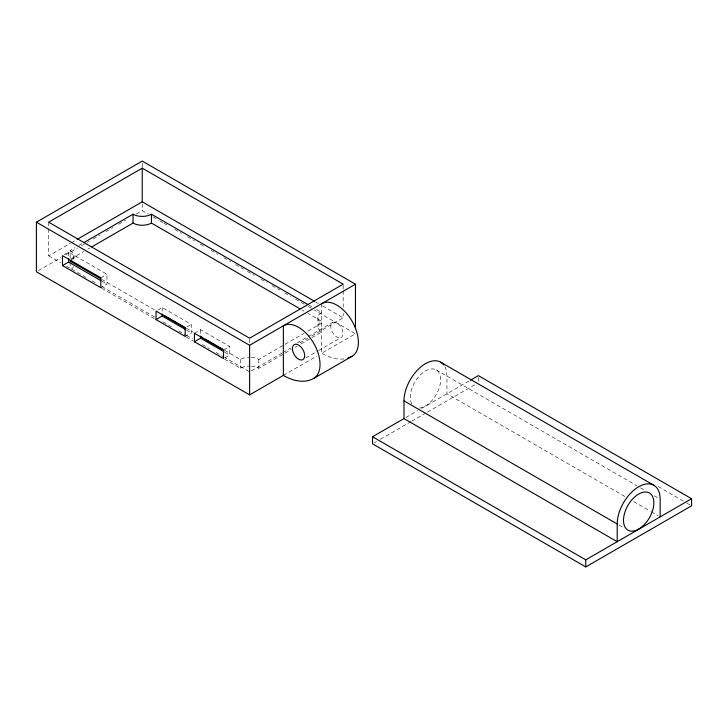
<?xml version="1.0" encoding="UTF-8"?>
<svg xmlns="http://www.w3.org/2000/svg" width="728" height="728" viewBox="0 0 728 728"><rect width="100%" height="100%" fill="white"/><g stroke="black" fill="none" stroke-linecap="round" stroke-linejoin="round"><path stroke-width="0.55" stroke-dasharray="3.64 2.73" d="M48.676 228.911L48.676 255.837L70.343 243.325M71.326 242.752L76.249 239.912M70.143 258.267L70.143 250.523L75.057 247.684M78.988 245.418L81.936 243.716M64.228 254.645L68.614 252.116L106.961 274.256L106.961 284.175L100.828 287.715M38.356 270.643L60.897 257.63M65.802 254.8L77.559 248.011M81.481 245.746L86.377 242.915M87.36 242.351L89.326 241.223M93.239 238.957L100.1 234.998M105.979 231.604L112.84 227.646M118.719 224.251L125.58 220.284M136.363 214.059L142.242 210.665L148.139 214.068M71.126 258.813L83.902 251.433M87.833 249.167L89.799 248.03M70.407 260.242L76.549 256.693M100.828 277.796L106.961 274.256M157.803 310.083L162.18 307.553L191.328 324.379L191.328 332.887L185.194 336.427M186.95 326.908L191.328 324.379M194.394 333.233L200.537 329.693L229.675 346.519L229.675 355.027L223.542 358.567M223.542 350.068L229.675 346.519M251.315 357.311A13.013 7.517 0 0 1 258.822 359.45L304.022 333.351M307.953 331.085L321.712 323.141A13.013 7.517 0 0 1 321.712 312.512L315.806 309.109M297.179 342.879L332.578 322.44M282.118 353.089L249.622 371.853L224.998 357.63M283.11 352.516L290.991 347.966M299.854 342.852L307.735 338.302M311.675 336.027L343.188 317.827L343.188 313.34M251.315 366.175A13.013 7.517 0 0 1 258.822 368.304L291.255 349.586M295.186 347.32L297.151 346.182M301.083 343.916L310.901 338.238M311.884 337.674L321.712 331.995A13.013 7.517 0 0 1 321.712 321.366L307.935 313.413M305.824 357.921L317.626 351.105M318.609 350.541L341.223 337.483A8.681 5.014 60 0 0 338.502 324.051A8.681 5.014 60 0 0 330.967 328.346A8.681 5.014 60 0 0 341.223 337.483M283.365 375.393L316.798 356.092M321.712 303.658L321.712 353.253L355.464 333.77L314.196 309.946M405.933 417.463L417.654 410.692M421.558 408.444L469.533 380.744M374.501 442.697L376.458 441.559M380.38 439.303L410.756 421.758M411.739 421.194L426.444 412.703M427.418 412.139L475.439 384.42M343.998 358.922C336.172 359.841 328.41 357.102 321.712 353.253M658.194 486.531L685.703 502.42M686.686 502.984L691.6 505.824M436.245 369.906L636.691 485.631M640.504 487.833L645.536 490.736M654.263 495.777L659.168 498.607M315.606 301.902L318.564 303.612M322.504 305.887L343.188 317.827M308.918 305.123L311.875 306.834M153.053 216.908L158.95 220.311M159.933 220.875L162.881 222.577M163.864 223.15L168.769 225.989M174.665 229.393L181.545 233.36M187.442 236.764L194.321 240.731M200.218 244.135L205.123 246.974M211.02 250.377L217.899 254.345M223.796 257.748L230.676 261.725M235.59 264.564L243.452 269.096M247.374 271.371L254.254 275.339M261.134 279.306L267.03 282.71M271.944 285.549L279.807 290.09M284.712 292.929L290.609 296.332M295.523 299.163L304.368 304.268M308.299 306.543L313.213 309.373M302.029 310.01L303.995 311.138M624.779 496.469L446.937 393.784L446.937 376.076A30.367 17.536 -60 0 0 444.926 366.757M633.624 501.574L650.332 511.22M651.314 511.784L658.185 515.752M619.046 525.043L622.977 527.309M101.638 279.334L155.774 310.583M186.286 328.201L193.175 332.177M224.67 350.359L240.413 359.45A13.013 7.517 0 0 1 249.622 357.248M102.047 281.336L106.961 284.175M186.468 330.075L191.328 332.887M224.825 352.216L229.675 355.027M48.676 255.837L60.488 262.662M66.403 266.075L88.07 278.578M92.01 280.853L95.95 283.128M101.865 286.541L155.055 317.253M162.936 321.803L171.799 326.927M178.697 330.903L185.594 334.889M186.577 335.453L192.483 338.866M202.339 344.553L209.236 348.53M216.125 352.516L224.006 357.066M101.638 288.188L154.791 318.873M186.286 337.055L193.175 341.032M224.67 359.213L240.413 368.304A13.013 7.517 0 0 1 249.622 366.111M478.378 377.659L478.378 381.709M343.188 285.294L343.188 289.78M343.188 290.909L343.188 307.735M317.899 317.827L317.899 326.681M258.822 359.45L258.822 368.304M249.622 339.321L249.622 342.688M240.413 359.45L240.413 368.304M200.537 329.693L200.537 335.007M162.18 307.553L162.18 313.932M142.242 163.327L142.242 167.84M142.242 203.904L142.242 210.665M73.956 255.837L73.956 260.26M70.143 262.253L70.143 268.896M68.614 252.116L68.614 257.621M48.676 222.177L48.676 227.791M411.784 403.985A21.476 12.403 -60 0 1 422.977 372.609A21.476 12.403 -60 0 1 440.531 381.882A21.476 12.403 -60 0 1 419.464 408.044M73.519 266.639A13.013 7.517 0 0 1 71.271 269.269M70.143 250.523A13.013 7.517 0 0 1 72.973 258.713"/><path stroke-width="1.09" d="M321.712 303.658A30.367 17.536 60 0 1 352.088 321.194A30.367 17.536 60 0 1 352.088 356.265L313.741 378.405C304.158 383.874 292.292 380.644 283.365 375.393L249.622 394.876L36.4 271.772L36.4 222.177L142.242 161.07L355.464 284.175L355.464 328.137M142.242 168.159L48.676 222.177L249.622 338.192L343.188 284.175L142.242 168.159L142.242 201.811L314.623 301.337M77.232 239.339L142.242 201.811M83.902 242.579L133.042 214.214A13.013 7.517 0 0 0 151.442 214.214L307.935 304.559M91.764 246.892L133.042 223.068A13.013 7.517 0 0 0 151.442 223.068L300.063 308.872M62.481 265.574L100.828 287.715L100.828 277.796L62.481 255.655L62.481 265.574L68.614 262.034L101.065 280.771M156.047 319.601L185.194 336.427L185.194 327.928L156.047 311.093L156.047 319.601L162.18 316.052L185.504 329.52M194.394 341.741L223.542 358.567L223.542 350.068L194.394 333.233L194.394 341.741L200.537 338.192L223.851 351.66M36.4 222.177L249.622 345.281L355.464 284.175M470.515 380.171L478.378 375.63L691.6 498.735L691.6 505.824L585.758 566.93L372.536 443.825L372.536 436.745L403.985 418.582L617.207 541.687L617.207 523.978A30.367 17.536 -60 0 1 638.674 486.777A30.367 17.536 -60 0 1 660.15 499.18L660.15 516.889M372.536 436.745L585.758 559.841L691.6 498.735M352.015 356.301L349.103 357.675M348.748 357.803L347.638 358.167M440.649 362.171L653.862 485.276M442.615 363.645A30.367 17.536 -60 0 0 418.646 368.896A30.367 17.536 -60 0 0 403.985 400.873L617.207 523.978M100.655 278.76L70.143 261.152A13.013 7.517 0 0 0 71.271 260.406M163.645 315.133L185.303 327.627M201.046 336.718L203.012 337.856M204.987 338.993L222.695 349.222M585.758 559.841L585.758 566.93M403.985 400.873L403.985 418.582M283.365 375.393L283.365 325.798A30.367 17.536 60 0 1 313.741 343.334A30.367 17.536 60 0 1 313.741 378.405M249.622 345.281L249.622 394.876M200.537 336.072L200.537 338.192M162.18 313.932L162.18 316.052M151.442 214.214L151.442 223.068M133.042 214.214L133.042 223.068M68.614 258.731L68.614 262.034M442.942 363.982A30.367 17.536 -60 0 1 443.261 364.328M443.671 364.819A30.367 17.536 -60 0 1 443.871 365.074M642.542 526.298A21.476 12.403 -60 0 0 649.467 493.002A21.476 12.403 -60 0 0 624.033 515.415A21.476 12.403 -60 0 0 642.542 526.298M292.62 350.486A8.681 5.014 60 0 0 302.875 359.623A8.681 5.014 60 0 0 300.154 346.191A8.681 5.014 60 0 0 292.62 350.486"/></g></svg>
